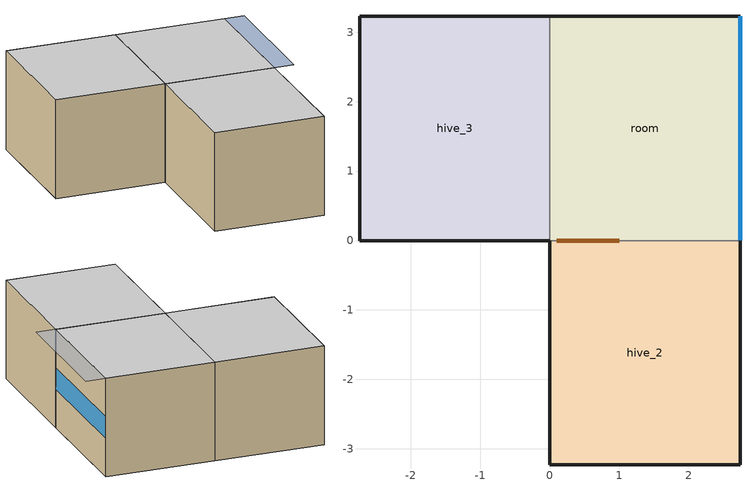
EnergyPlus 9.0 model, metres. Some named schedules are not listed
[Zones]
room
 floor othersideconditionsmodel (floor_construction): 2.74,3.23 2.74,0 0,0 0,3.23 z0
 wall outside (wall_construction): 2.74,0 2.74,3.23 0,3.23 z0:2.5
 wall to hive_2 (wall_construction): 0,0 2.74,0 z0:2.5
 wall to hive_3 (wall_construction): 0,3.23 0,0 z0:2.5
 window (glass_construction): 2.74,0 2.74,3.23 z0.98:1.52
 door inside (door_construction): 0.1,0 1,0 z0:2.1
 ceiling adiabatic (ceiling_construction): 0,3.23 0,0 2.74,0 2.74,3.23 z2.5
hive_2
 floor adiabatic (floor_construction): 2.74,0 2.74,-3.23 0,-3.23 0,0 z0
 wall outside (wall_construction_inverse): 0,0 0,-3.23 2.74,-3.23 2.74,0 z0:2.5
 ceiling adiabatic (ceiling_construction): 0,0 0,-3.23 2.74,-3.23 2.74,0 z2.5
hive_3
 floor adiabatic (floor_construction): 0,3.23 0,0 -2.74,0 -2.74,3.23 z0
 wall outside (wall_construction_inverse): 0,3.23 -2.74,3.23 -2.74,0 0,0 z0:2.5
 ceiling adiabatic (ceiling_construction): -2.74,3.23 -2.74,0 0,0 0,3.23 z2.5
shading: 3.24,3.23 2.74,3.23 2.74,0 3.24,0 z2.5
[Building]
dorm1_hive_floor0_roof0: North axis=90; Loads convergence tolerance value=0.04; Maximum number of warmup days=25; Solar distribution=FullInteriorAndExterior; Temperature convergence tolerance value=0.4; Terrain=City
[Site:GroundDomain:Slab]
GroundDomain: 1, 0.4, 1.6, 10, No, Full, 6, 5, Timestep, GroundCoupledOSCM, OnGrade, 1250, 30, 50, 1500, 1.5, FiniteDiff, Site:GroundTemperature:Undisturbed:FiniteDifference, No
[Site:GroundTemperature:Undisturbed:FiniteDifference]
FiniteDiff: 0.4, 1250, 30, 50, 1500, 1.5
[SizingPeriod:WeatherFileDays]
ano: End month=12; End day of month=31; Begin day of month=1; Begin month=1; Day of week for start day=Monday; Use weather file daylight saving period=No; Use weather file rain and snow indicators=No
[Material] Thermal absorptance=0.9
Name | Conductivity | Thickness | Density | Roughness | Solar absorptance | Specific heat | Visible absorptance
concrete | 1.75 | 0.0752727 | 2200 | Rough | 0.7 | 1000 | 0.7
Concreto Piso | 1.75 | 0.07 | 2200 | Rough | 0.5 | 1000 | 0.5
Forro Madeira | 0.1 | 0.01 | 400 | Smooth | 0.5 | 2300 | 0.5
Piso ceramico | 1.05 | 0.0075 | 2000 | Smooth | 0.5 | 920 | 0.5
PortaMadInt3cm | 0.15 | 0.03 | 650 | MediumSmooth | 0.5 | 2300 | 0.5
fibrocimento telha | 0.65 | 0.008 | 1700 | Rough | 0.5 | 840 | 0.5
[Material:NoMass]
EPS: Thermal resistance=0.031905; Solar absorptance=0.5; Roughness=Smooth; Thermal absorptance=0.9; Visible absorptance=0.7
[WindowMaterial:SimpleGlazingSystem]
glass_material: Solar heat gain coefficient=0.87; U factor=5.7
[Construction]
wall_construction: EPS, concrete
wall_construction_inverse: concrete, EPS
ceiling_construction: fibrocimento telha, Camara_ar_atico_telhado, Forro Madeira
floor_construction: Concreto Piso, Piso ceramico
door_construction: PortaMadInt3cm
glass_construction: glass_material
[Material:AirGap]
Camara_ar_atico_telhado: Thermal resistance=0.21
[Zone] Multiplier=1
room; hive_2; hive_3
[Lights]
lights: Zone or zonelist=room; Watts per zone floor area=5; Schedule=bedroom_lights; Design level calculation method=Watts/Area; End use subcategory=GeneralLights; Fraction radiant=0.32; Fraction replaceable=0; Fraction visible=0.23; Return air fraction=0
[People]
people: Zone or zonelist=room; Number of people=2; Number of people schedule=bedroom_occup; Activity level schedule=bedroom_activity; Fraction radiant=0.3; Number of people calculation method=People
[SurfaceProperty:OtherSideConditionsModel]
GroundCoupledOSCM: Type of modeling=GroundCoupledSurface
[Schedule:Compact]
bedroom_activity: Through: 12/31, For:AllDays, Until: 24:00, 81
bedroom_lights: Through: 12/31, For: AllDays, Until: 6:00, 0, Until: 8:00, 1, Until: 22:00, 0, Until: 24:00, 1
bedroom_occup: Through: 12/31, For: AllDays, Until:  8:00, 1, Until: 22:00, 0, Until: 24:00, 1
[AirflowNetwork:MultiZone:Zone] Indoor and outdoor enthalpy difference upper limit for minimum venting open factor=300000; Indoor and outdoor temperature difference upper limit for minimum venting open factor=100
Name | Zone
AirflowNetwork:MultiZone:Zone 3 | hive_2
AirflowNetwork:MultiZone:Zone 4 | hive_3
AirflowNetwork:MultiZone:Zone 1 | room
[AirflowNetwork:MultiZone:Surface:Crack] Air mass flow coefficient at reference conditions=0.01; Air mass flow exponent=0.667
hive_2_wall-1; hive_2_wall-2; hive_2_wall-3; hive_3_wall-0; hive_3_wall-2; hive_3_wall-3
[AirflowNetwork:SimulationControl]
Ventilacao: Azimuth angle of long axis of building=90; Ratio of building width along short axis to width along long axis=0.85; Absolute airflow convergence tolerance=0.0001; Airflownetwork control=MultizoneWithoutDistribution; Building type=HighRise; Convergence acceleration limit=-0.5; Height selection for local wind pressure calculation=OpeningHeight; Initialization type=ZeroNodePressures; Maximum number of iterations=500; Relative airflow convergence tolerance=0.01; Wind pressure coefficient type=Input
[AirflowNetwork:MultiZone:ExternalNode] Symmetric wind pressure coefficient curve=No; Wind angle type=Absolute
Name | Wind pressure coefficient curve
window_1_Node | side_1_coef
door_Node | side_2_coef
[AirflowNetwork:MultiZone:Surface] Indoor and outdoor enthalpy difference upper limit for minimum venting open factor=300000; Indoor and outdoor temperature difference upper limit for minimum venting open factor=100
Name | Leakage component | Surface | Ventilation control mode | Ventilation control zone temperature setpoint schedule | Venting availability schedule | Window door opening factor or crack factor
AirflowNetwork:MultiZone:Surface 1 | detailed_window | window_1 | Temperature | Temp_setpoint | bedroom_occup | 0.45
AirflowNetwork:MultiZone:Surface 5 | detailed_door | door | NoVent |  |  | 1
[AirflowNetwork:MultiZone:WindPressureCoefficientValues] Airflownetwork multizone windpressurecoefficientarray=ventos
Name | Wind pressure coefficient value 1 | Wind pressure coefficient value 2 | Wind pressure coefficient value 3 | Wind pressure coefficient value 4 | Wind pressure coefficient value 5 | Wind pressure coefficient value 6 | Wind pressure coefficient value 7 | Wind pressure coefficient value 8 | Wind pressure coefficient value 9 | Wind pressure coefficient value 10 | Wind pressure coefficient value 11 | Wind pressure coefficient value 12
side_0_coef | -0.42267 | 0.121426 | 0.468922 | 0.603459 | 0.468922 | 0.121426 | -0.42267 | -0.620149 | -0.327169 | -0.279063 | -0.327169 | -0.620149
side_1_coef | -0.45862 | -0.455184 | -0.741875 | -0.460973 | 0.11663 | 0.468572 | 0.603459 | 0.468572 | 0.11663 | -0.460973 | -0.741875 | -0.455184
side_2_coef | -0.42267 | -0.620149 | -0.327169 | -0.279063 | -0.327169 | -0.620149 | -0.42267 | 0.121426 | 0.468922 | 0.603459 | 0.468922 | 0.121426
side_3_coef | 0.603459 | 0.468572 | 0.11663 | -0.460973 | -0.741875 | -0.455184 | -0.45862 | -0.455184 | -0.741875 | -0.460973 | 0.11663 | 0.468572
[AirflowNetwork:MultiZone:WindPressureCoefficientArray]
ventos: Wind direction 1=0; Wind direction 2=30; Wind direction 3=60; Wind direction 4=90; Wind direction 5=120; Wind direction 6=150; Wind direction 7=180; Wind direction 8=210; Wind direction 9=240; Wind direction 10=270; Wind direction 11=300; Wind direction 12=330
[AirflowNetwork:MultiZone:Component:DetailedOpening] Air mass flow exponent when opening is closed=0.65; Discharge coefficient for opening factor 1=0.001; Discharge coefficient for opening factor 2=0.6; Extra crack length or height of pivoting axis=0; Height factor for opening factor 1=0; Height factor for opening factor 2=1; Number of sets of opening factor data=2; Opening factor 1=0; Opening factor 2=1; Start height factor for opening factor 1=0; Start height factor for opening factor 2=0; Type of rectangular large vertical opening lvo=NonPivoted; Width factor for opening factor 1=0; Width factor for opening factor 2=0.6
Name | Air mass flow coefficient when opening is closed
detailed_window | 0.0001
detailed_door | 5e-05
